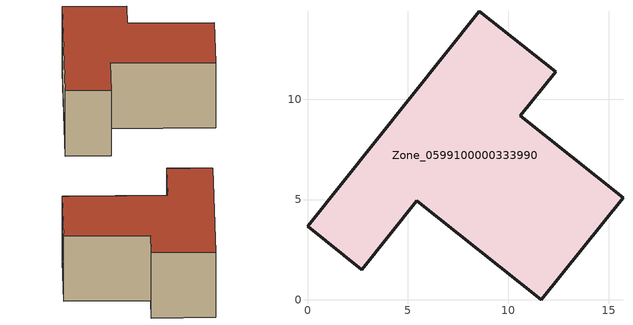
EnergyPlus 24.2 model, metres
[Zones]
Zone_0599100000333990
 floor ground (C_G): 10.61,9.18 15.72,5.1 11.66,0 5.45,4.94 2.71,1.5 0,3.67 8.56,14.39 12.36,11.37 z0.43
 wall outside (C_F): 8.56,14.39 0,3.67 2.71,1.5 5.45,4.94 11.66,0 15.72,5.1 10.61,9.18 12.36,11.37 8.56,14.39 z0.43:5.94
 roof outside (C_R): 10.61,9.18 12.36,11.37 8.56,14.39 0,3.67 2.71,1.5 5.45,4.94 11.66,0 15.72,5.1 z5.94
[BUILDING]
Pand.0599100000333990: North Axis=0; Terrain=City; Loads Convergence Tolerance Value=0.04; Temperature Convergence Tolerance Value=0.4; Solar Distribution=FullExterior; Maximum Number of Warmup Days=25; Minimum Number of Warmup Days=1
[Site:Location]
Rotterdam.The.Hague.AP_ZH_NLD Design_Conditions: Latitude=51.96; Longitude=4.45; Time Zone=1; Elevation=-4.5
[SITE:GROUNDTEMPERATURE:BUILDINGSURFACE]
18, 18, 18, 18, 18, 18, 18, 18, 18, 18, 18, 18
[MATERIAL] Thermal Absorptance=0.9; Solar Absorptance=0.7; Visible Absorptance=0.7
Name | Roughness | Thickness | Conductivity | Density | Specific Heat
G.TI.1975-1991 | MediumSmooth | 0.15 | 0.288461 | 540 | 1210
F.TI.1975-1991 | Rough | 0.3 | 0.230769 | 1920 | 840
R.TI.1975-1991 | MediumRough | 0.2 | 0.153846 | 1500 | 1000
[CONSTRUCTION]
C_G: G.TI.1975-1991
C_F: F.TI.1975-1991
C_R: R.TI.1975-1991
[ZONE]
Zone_0599100000333990: Type=1; Multiplier=1; Ceiling Height=Autocalculate; Volume=Autocalculate; Floor Area=autocalculate; Part of Total Floor Area=Yes
[ZONEINFILTRATION:DESIGNFLOWRATE]
Infil_Zone_0599100000333990: Zone or ZoneList or Space or SpaceList=Zone_0599100000333990; Schedule=AlwaysOn; Design Flow Rate Calculation Method=Flow/Area; Flow Rate per Floor Area=0.003; Constant Term Coefficient=1; Temperature Term Coefficient=0; Velocity Term Coefficient=0; Velocity Squared Term Coefficient=0
[HVACTEMPLATE:ZONE:IDEALLOADSAIRSYSTEM]
Zone_0599100000333990: Maximum Heating Supply Air Temperature=50; Minimum Cooling Supply Air Temperature=13; Maximum Heating Supply Air Humidity Ratio=0.0156; Minimum Cooling Supply Air Humidity Ratio=0.0077; Heating Limit=NoLimit; Cooling Limit=NoLimit; Dehumidification Control Type=ConstantSensibleHeatRatio; Cooling Sensible Heat Ratio=0.7; Dehumidification Setpoint=60; Humidification Control Type=None; Humidification Setpoint=30; Outdoor Air Method=None; Outdoor Air Flow Rate per Person=0.00944; Outdoor Air Flow Rate per Zone Floor Area=0; Outdoor Air Flow Rate per Zone=0; Demand Controlled Ventilation Type=None; Outdoor Air Economizer Type=NoEconomizer; Heat Recovery Type=None; Sensible Heat Recovery Effectiveness=0.7; Latent Heat Recovery Effectiveness=0.65
[ZONECONTROL:THERMOSTAT]
ThermostatControl_Zone_0599100000333990: Zone or ZoneList=Zone_0599100000333990; Control Type Schedule=DualSetpointControlType; Control 1=Thermostat_Zone_0599100000333990; Temperature Difference Between Cutout And Setpoint=0
[THERMOSTATSETPOINT:DUALSETPOINT]
Thermostat_Zone_0599100000333990: Heating Setpoint Temperature Schedule=HeatingSetpoint_Zone_0599100000333990; Cooling Setpoint Temperature Schedule=CoolingSetpoint_Zone_0599100000333990
[SCHEDULE:COMPACT]
HeatingSetpoint_Zone_0599100000333990: Through: 12/31, For: AllDays, Until: 24:00, 21
CoolingSetpoint_Zone_0599100000333990: Through: 12/31, For: AllDays, Until: 24:00, 24
DualSetpointControlType: Through: 12/31, For: AllDays, Until: 24:00, 4
AlwaysOn: Through: 12/31, For: AllDays, Until: 24:00, 1
